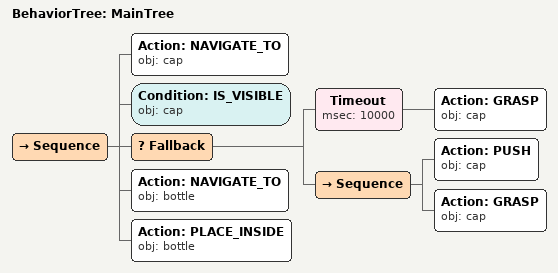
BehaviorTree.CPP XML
<root main_tree_to_execute="MainTree">
  <BehaviorTree ID="MainTree">
    <Sequence>
      <!-- Navigate to cap -->
      <Action ID="NAVIGATE_TO" obj="cap" />
      <!-- Check cap is visible before GRASP -->
      <Condition ID="IS_VISIBLE" obj="cap" />
      <!-- Fallback: if GRASP cap fails, try alternative to reposition -->
      <Fallback>
        <!-- Timeout: GRASP cap within 10s -->
        <Timeout msec="10000">
          <!-- Grasp cap -->
          <Action ID="GRASP" obj="cap" />
        </Timeout>
        <Sequence>
          <!-- Push cap forward toward front edge of table -->
          <Action ID="PUSH" obj="cap" />
          <!-- Grasp cap -->
          <Action ID="GRASP" obj="cap" />
        </Sequence>
      </Fallback>
      <!-- Navigate to bottle -->
      <Action ID="NAVIGATE_TO" obj="bottle" />
      <!-- Place inside bottle -->
      <Action ID="PLACE_INSIDE" obj="bottle" />
    </Sequence>
  </BehaviorTree>
</root>
